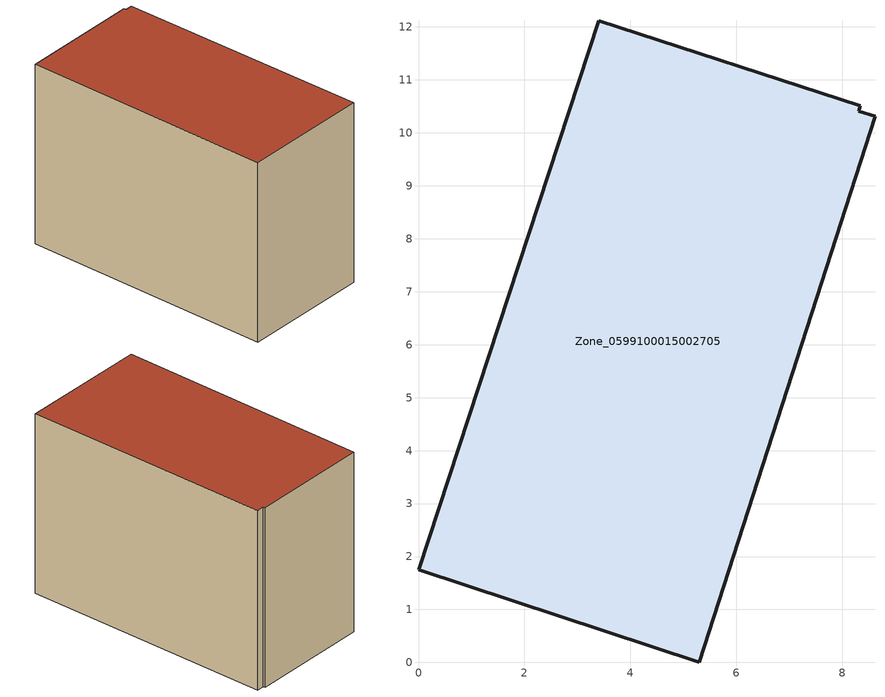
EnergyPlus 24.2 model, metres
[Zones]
Zone_0599100015002705
 floor ground (C_G): 8.31,10.41 8.62,10.32 5.3,0 0,1.75 3.4,12.12 8.34,10.51 z0.85
 wall outside (C_F): 0,1.75 5.3,0 8.62,10.32 8.31,10.41 8.34,10.51 3.4,12.12 0,1.75 z0.85:8.76
 roof outside (C_R): 8.62,10.32 8.31,10.41 8.34,10.51 3.4,12.12 0,1.75 5.3,0 z8.76
[BUILDING]
Pand.0599100015002705: North Axis=0; Terrain=City; Loads Convergence Tolerance Value=0.04; Temperature Convergence Tolerance Value=0.4; Solar Distribution=FullExterior; Maximum Number of Warmup Days=25; Minimum Number of Warmup Days=1
[Site:Location]
Rotterdam.The.Hague.AP_ZH_NLD Design_Conditions: Latitude=51.96; Longitude=4.45; Time Zone=1; Elevation=-4.5
[SITE:GROUNDTEMPERATURE:BUILDINGSURFACE]
18, 18, 18, 18, 18, 18, 18, 18, 18, 18, 18, 18
[MATERIAL] Thermal Absorptance=0.9; Solar Absorptance=0.7; Visible Absorptance=0.7
Name | Roughness | Thickness | Conductivity | Density | Specific Heat
G.TI.1965-1974 | MediumSmooth | 0.15 | 0.882353 | 540 | 1210
F.TI.1965-1974 | Rough | 0.3 | 0.697674 | 1920 | 840
R.TI.1965-1974 | MediumRough | 0.2 | 0.232558 | 1500 | 1000
[CONSTRUCTION]
C_G: G.TI.1965-1974
C_F: F.TI.1965-1974
C_R: R.TI.1965-1974
[ZONE]
Zone_0599100015002705: Type=1; Multiplier=1; Ceiling Height=Autocalculate; Volume=Autocalculate; Floor Area=autocalculate; Part of Total Floor Area=Yes
[ZONEINFILTRATION:DESIGNFLOWRATE]
Infil_Zone_0599100015002705: Zone or ZoneList or Space or SpaceList=Zone_0599100015002705; Schedule=AlwaysOn; Design Flow Rate Calculation Method=Flow/Area; Flow Rate per Floor Area=0.003; Constant Term Coefficient=1; Temperature Term Coefficient=0; Velocity Term Coefficient=0; Velocity Squared Term Coefficient=0
[HVACTEMPLATE:ZONE:IDEALLOADSAIRSYSTEM]
Zone_0599100015002705: Maximum Heating Supply Air Temperature=50; Minimum Cooling Supply Air Temperature=13; Maximum Heating Supply Air Humidity Ratio=0.0156; Minimum Cooling Supply Air Humidity Ratio=0.0077; Heating Limit=NoLimit; Cooling Limit=NoLimit; Dehumidification Control Type=ConstantSensibleHeatRatio; Cooling Sensible Heat Ratio=0.7; Dehumidification Setpoint=60; Humidification Control Type=None; Humidification Setpoint=30; Outdoor Air Method=None; Outdoor Air Flow Rate per Person=0.00944; Outdoor Air Flow Rate per Zone Floor Area=0; Outdoor Air Flow Rate per Zone=0; Demand Controlled Ventilation Type=None; Outdoor Air Economizer Type=NoEconomizer; Heat Recovery Type=None; Sensible Heat Recovery Effectiveness=0.7; Latent Heat Recovery Effectiveness=0.65
[ZONECONTROL:THERMOSTAT]
ThermostatControl_Zone_0599100015002705: Zone or ZoneList=Zone_0599100015002705; Control Type Schedule=DualSetpointControlType; Control 1=Thermostat_Zone_0599100015002705; Temperature Difference Between Cutout And Setpoint=0
[THERMOSTATSETPOINT:DUALSETPOINT]
Thermostat_Zone_0599100015002705: Heating Setpoint Temperature Schedule=HeatingSetpoint_Zone_0599100015002705; Cooling Setpoint Temperature Schedule=CoolingSetpoint_Zone_0599100015002705
[SCHEDULE:COMPACT]
HeatingSetpoint_Zone_0599100015002705: Through: 12/31, For: AllDays, Until: 24:00, 21
CoolingSetpoint_Zone_0599100015002705: Through: 12/31, For: AllDays, Until: 24:00, 24
DualSetpointControlType: Through: 12/31, For: AllDays, Until: 24:00, 4
AlwaysOn: Through: 12/31, For: AllDays, Until: 24:00, 1
